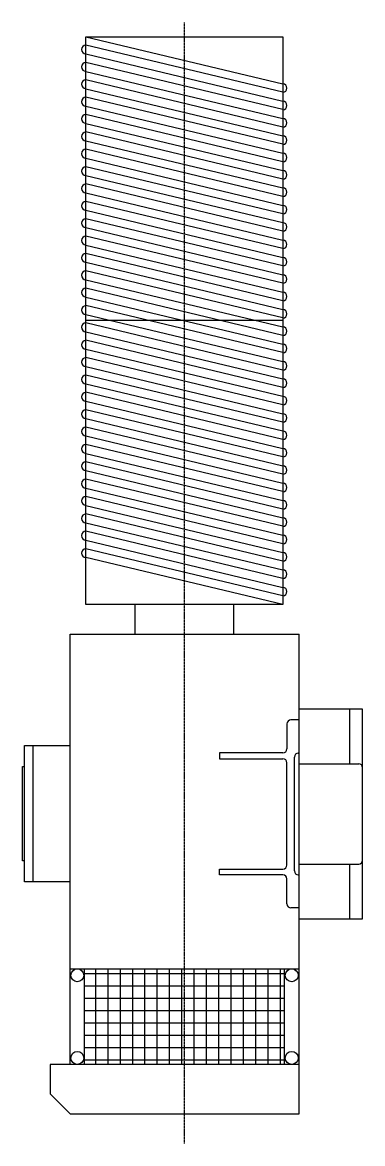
# Model space of a CAD drawing. Header units: millimetres. Extents: x 0 to 173, y 0 to 568.
import ezdxf

# ---------------------------------------------------------------- set-up
doc = ezdxf.new("R2010")
doc.units = ezdxf.units.MM
doc.linetypes.add('DASHDOT', pattern=[1, 0.5, -0.25, 0, -0.25])
doc.layers.add('AYDINL1', color=1, linetype='Continuous')

# ---------------------------------------------------------------- blocks, each defined once
blk = doc.blocks.new('A$C6921234F')
at = {"color": 8}
for p, q in [((0, 4.3), (47.7, 204.3)), ((56.4, 204.3), (8.5, 4.3)), ((17.5, 4.3), (65.4, 204.3)), ((73.9, 204.3), (26.2, 4.3)), ((35.2, 4.3), (82.9, 204.3)), ((91.6, 204.3), (43.7, 4.3)), ((52.7, 4.3), (100.6, 204.3)), ((109.1, 204.3), (61.4, 4.3)), ((70.4, 4.3), (118.1, 204.3)), ((126.8, 204.3), (78.9, 4.3)), ((87.9, 4.3), (135.8, 204.3)), ((144.3, 204.3), (96.6, 4.3)), ((105.6, 4.3), (153.3, 204.3)), ((162, 204.3), (114.1, 4.3)), ((123.1, 4.3), (171, 204.3)), ((179.5, 204.3), (131.8, 4.3)), ((140.8, 4.3), (188.5, 204.3)), ((197.2, 204.3), (149.3, 4.3)), ((158.3, 4.3), (206.2, 204.3)), ((214.7, 204.3), (167, 4.3)), ((176, 4.3), (223.7, 204.3)), ((232.4, 204.3), (184.5, 4.3)), ((193.5, 4.3), (241.4, 204.3)), ((249.9, 204.3), (202.2, 4.3)), ((211.2, 4.3), (258.9, 204.3)), ((267.6, 204.3), (219.7, 4.3)), ((228.7, 4.3), (276.6, 204.3)), ((285.1, 204.3), (237.4, 4.3)), ((246.4, 4.3), (294.1, 204.3)), ((302.8, 204.3), (254.9, 4.3)), ((263.9, 4.3), (311.8, 204.3)), ((320.3, 204.3), (272.6, 4.3)), ((281.6, 4.3), (329.3, 204.3)), ((338, 204.3), (290.1, 4.3)), ((299.1, 4.3), (347, 204.3)), ((355.5, 204.3), (307.8, 4.3)), ((316.8, 4.3), (364.5, 204.3)), ((373.2, 204.3), (325.3, 4.3)), ((334.3, 4.3), (382.2, 204.3)), ((390.7, 204.3), (343, 4.3)), ((352, 4.3), (399.7, 204.3)), ((408.4, 204.3), (360.5, 4.3)), ((369.5, 4.3), (417.4, 204.3)), ((425.9, 204.3), (378.2, 4.3)), ((387.2, 4.3), (434.9, 204.3)), ((443.6, 204.3), (395.7, 4.3)), ((404.7, 4.3), (452.6, 204.3)), ((461.1, 204.3), (413.4, 4.3)), ((422.4, 4.3), (470.1, 204.3)), ((478.8, 204.3), (430.9, 4.3)), ((439.9, 4.3), (487.8, 204.3)), ((496.3, 204.3), (448.6, 4.3)), ((457.6, 4.3), (505.3, 204.3)), ((514, 204.3), (466.1, 4.3)), ((475.1, 4.3), (523, 204.3)), ((531.5, 204.3), (483.8, 4.3)), ((492.8, 4.3), (540.5, 204.3)), ((549.2, 204.3), (501.3, 4.3)), ((510.3, 4.3), (558.2, 204.3)), ((566.7, 204.3), (519, 4.3)), ((575.7, 204.3), (528, 4.3))]:
    blk.add_line(p, q, dxfattribs=at)
for p, q in [((0, 4.3), (0, 204.3)), ((0, 204.3), (575.7, 204.3)), ((575.7, 204.3), (575.7, 4.3)), ((575.7, 4.3), (0, 4.3))]:
    blk.add_line(p, q)
for centre, radius, start, end in [((52.1, 204.2), 4.33, 0.7053, 179.2947), ((69.7, 204.2), 4.33, 0.7053, 179.2947), ((87.3, 204.2), 4.33, 0.7053, 179.2947), ((104.9, 204.2), 4.33, 0.7053, 179.2947), ((122.5, 204.2), 4.33, 0.7053, 179.2947), ((140.1, 204.2), 4.33, 0.7053, 179.2947), ((157.7, 204.2), 4.33, 0.7053, 179.2947), ((175.3, 204.2), 4.33, 0.7053, 179.2947), ((192.9, 204.2), 4.33, 0.7053, 179.2947), ((210.5, 204.2), 4.33, 0.7053, 179.2947), ((228.1, 204.2), 4.33, 0.7053, 179.2947), ((245.7, 204.2), 4.33, 0.7053, 179.2947), ((263.3, 204.2), 4.33, 0.7053, 179.2947), ((280.9, 204.2), 4.33, 0.7053, 179.2947), ((298.5, 204.2), 4.33, 0.7053, 179.2947), ((316.1, 204.2), 4.33, 0.7053, 179.2947), ((333.7, 204.2), 4.33, 0.7053, 179.2947), ((351.3, 204.2), 4.33, 0.7053, 179.2947), ((368.9, 204.2), 4.33, 0.7053, 179.2947), ((386.5, 204.2), 4.33, 0.7053, 179.2947), ((404.1, 204.2), 4.33, 0.7053, 179.2947), ((421.7, 204.2), 4.33, 0.7053, 179.2947), ((439.3, 204.2), 4.33, 0.7053, 179.2947), ((456.9, 204.2), 4.33, 0.7053, 179.2947), ((474.5, 204.2), 4.33, 0.7053, 179.2947), ((492.1, 204.2), 4.33, 0.7053, 179.2947), ((509.7, 204.2), 4.33, 0.7053, 179.2947), ((527.3, 204.2), 4.33, 0.7053, 179.2947), ((544.9, 204.2), 4.33, 0.7053, 179.2947), ((562.5, 204.2), 4.33, 0.7053, 179.2947), ((13, 4.5), 4.5, 182.6006, 357.3994), ((30.7, 4.5), 4.5, 182.6006, 357.3994), ((48.2, 4.5), 4.5, 182.6006, 357.3994), ((65.9, 4.5), 4.5, 182.6006, 357.3994), ((83.4, 4.5), 4.5, 182.6006, 357.3994), ((101.1, 4.5), 4.5, 182.6006, 357.3994), ((118.6, 4.5), 4.5, 182.6006, 357.3994), ((136.3, 4.5), 4.5, 182.6006, 357.3994), ((153.8, 4.5), 4.5, 182.6006, 357.3994), ((171.5, 4.5), 4.5, 182.6006, 357.3994), ((189, 4.5), 4.5, 182.6006, 357.3994), ((206.7, 4.5), 4.5, 182.6006, 357.3994), ((224.2, 4.5), 4.5, 182.6006, 357.3994), ((241.9, 4.5), 4.5, 182.6006, 357.3994), ((259.4, 4.5), 4.5, 182.6006, 357.3994), ((277.1, 4.5), 4.5, 182.6006, 357.3994), ((294.6, 4.5), 4.5, 182.6006, 357.3994), ((312.3, 4.5), 4.5, 182.6006, 357.3994), ((329.8, 4.5), 4.5, 182.6006, 357.3994), ((347.5, 4.5), 4.5, 182.6006, 357.3994), ((365, 4.5), 4.5, 182.6006, 357.3994), ((382.7, 4.5), 4.5, 182.6006, 357.3994), ((400.2, 4.5), 4.5, 182.6006, 357.3994), ((417.9, 4.5), 4.5, 182.6006, 357.3994), ((435.4, 4.5), 4.5, 182.6006, 357.3994), ((453.1, 4.5), 4.5, 182.6006, 357.3994), ((470.6, 4.5), 4.5, 182.6006, 357.3994), ((488.3, 4.5), 4.5, 182.6006, 357.3994), ((505.8, 4.5), 4.5, 182.6006, 357.3994), ((523.5, 4.5), 4.5, 182.6006, 357.3994)]:
    blk.add_arc(centre, radius, start, end, dxfattribs=at)
blk = doc.blocks.new('A$C1CCF5322')
blk.add_blockref('A$C6921234F', (0, 0))
blk = doc.blocks.new('A$C36E269E5')
blk.add_blockref('A$C1CCF5322', (0, 0))
blk = doc.blocks.new('A$C1EC61C58')
blk.add_blockref('A$C36E269E5', (0, 0))
blk = doc.blocks.new('A$C7D30036E')
blk.add_blockref('A$C1EC61C58', (0, 0))
blk = doc.blocks.new('A$C16164EE5')
blk.add_blockref('A$C7D30036E', (0, 0))
blk = doc.blocks.new('A$C6F5715D3')
blk.add_blockref('A$C16164EE5', (0, 0))
blk = doc.blocks.new('A$C119A7C86')
blk.add_blockref('A$C6F5715D3', (0, 0))
blk = doc.blocks.new('A$C5D2E6260')
blk.add_blockref('A$C119A7C86', (0, 0))
blk = doc.blocks.new('A$C7AF81F9A')
blk.add_blockref('A$C5D2E6260', (0, 0))
blk = doc.blocks.new('A$C71A85A10')
blk.add_blockref('A$C7AF81F9A', (0, 0))
blk = doc.blocks.new('A$C69D37186')
blk.add_blockref('A$C71A85A10', (0, 0))
blk = doc.blocks.new('A$C50CD030C')
blk.add_blockref('A$C69D37186', (0, 0))
blk = doc.blocks.new('A$C1E1C01B6')
at = {"color": 9}
for p, q in [((198.97, 257.35), (302.74, 257.35)), ((198.97, 222.76), (198.97, 257.35)), ((215.02, 259.01), (286.69, 259.01)), ((215.02, 257.35), (215.02, 259.01)), ((286.69, 259.01), (286.69, 257.35)), ((302.74, 257.35), (302.74, 222.76)), ((302.74, 251.05), (198.97, 251.05)), ((37.73, 237.76), (22.73, 222.76)), ((60.23, 237.76), (37.73, 237.76)), ((60.23, 222.76), (60.23, 237.76)), ((22.73, 222.76), (22.73, 48.43)), ((60.23, 222.76), (242.37, 222.76)), ((60.23, 48.43), (60.23, 222.76)), ((132.87, 222.76), (132.87, 48.43)), ((242.37, 222.76), (387.22, 222.76)), ((387.22, 222.76), (387.22, 48.43)), ((60.23, 211.83), (132.87, 211.83)), ((63.5, 59.35), (63.5, 211.83)), ((72.88, 59.35), (72.88, 211.83)), ((82.25, 59.35), (82.25, 211.83)), ((91.63, 59.35), (91.63, 211.83)), ((101, 59.35), (101, 211.83)), ((110.38, 59.35), (110.38, 211.83)), ((119.75, 59.35), (119.75, 211.83)), ((129.13, 59.35), (129.13, 211.83)), ((60.23, 203.18), (132.87, 203.18)), ((60.23, 193.8), (132.87, 193.8)), ((60.23, 184.43), (132.87, 184.43)), ((60.23, 175.05), (132.87, 175.05)), ((387.22, 173.26), (409.72, 173.26)), ((60.23, 165.68), (132.87, 165.68)), ((60.23, 156.3), (132.87, 156.3)), ((60.23, 146.93), (132.87, 146.93)), ((60.23, 137.55), (132.87, 137.55)), ((60.23, 128.18), (132.87, 128.18)), ((60.23, 118.8), (132.87, 118.8)), ((60.23, 109.43), (132.87, 109.43)), ((60.23, 100.05), (132.87, 100.05)), ((409.72, 98.26), (387.22, 98.26)), ((60.23, 90.68), (132.87, 90.68)), ((60.23, 81.3), (132.87, 81.3)), ((60.23, 71.93), (132.87, 71.93)), ((60.23, 62.55), (132.87, 62.55)), ((60.23, 59.35), (132.87, 59.35)), ((22.73, 48.43), (387.22, 48.43)), ((170.98, 48.43), (170.98, 0)), ((204.26, 48.96), (204.26, 48.43)), ((212.49, 48.43), (212.49, 3)), ((288.78, 48.43), (288.78, 3)), ((296.86, 48.96), (296.86, 48.43)), ((330.29, 0), (330.29, 48.43)), ((170.98, 0), (330.29, 0))]:
    blk.add_line(p, q, dxfattribs=at)
at = {"color": 9, "linetype": 'DASHDOT'}
blk.add_line((0, 135.59), (852.36, 135.59), dxfattribs=at)
at = {"color": 9}
for centre in [(65.15, 217.21), (127.95, 217.21), (65.15, 53.97), (127.95, 53.97)]:
    blk.add_circle(centre, 4.92, dxfattribs=at)
for centre, start, end in [((215.49, 3), 180, 270), ((285.78, 3), 270, 0)]:
    blk.add_arc(centre, 3, start, end, dxfattribs=at)
at = {"layer": 'AYDINL1', "color": 9}
for p, q in [((204.27, 108.94), (208.72, 108.94)), ((204.27, 60.62), (204.27, 108.94)), ((208.72, 108.94), (208.72, 60.62)), ((297, 108.94), (292.55, 108.94)), ((292.55, 108.94), (292.55, 60.62)), ((297, 60.62), (297, 108.94)), ((179.2, 48.43), (179.2, 54.62)), ((182.2, 57.62), (201.27, 57.62)), ((207.26, 51.96), (293.86, 51.96)), ((211.72, 57.62), (289.55, 57.62)), ((319.07, 57.62), (300, 57.62)), ((322.07, 48.43), (322.07, 54.62)), ((170.98, 9.82), (212.49, 9.82)), ((288.78, 9.82), (330.29, 9.82))]:
    blk.add_line(p, q, dxfattribs=at)
for centre, start, end in [((201.27, 60.62), 270, 0), ((211.72, 60.62), 180, 270), ((289.55, 60.62), 270, 0), ((300, 60.62), 180, 270), ((182.2, 54.62), 90, 180), ((207.26, 48.96), 90, 180), ((293.86, 48.96), 0, 90), ((319.07, 54.62), 0, 90)]:
    blk.add_arc(centre, 3, start, end, dxfattribs=at)
at = {"xscale": 0.75, "yscale": 0.75, "zscale": 0.75, "rotation": 180}
blk.add_blockref('A$C50CD030C', (841.52, 213.98), dxfattribs=at)
blk = doc.blocks.new('A$C3A687D7C')
blk.add_blockref('A$C1E1C01B6', (0, 0))
blk = doc.blocks.new('A$C65B46DE1')
blk.add_blockref('A$C3A687D7C', (0, 0))
blk = doc.blocks.new('A$C534A27F0')
blk.add_blockref('A$C65B46DE1', (0, 0))
blk = doc.blocks.new('A$C45C26CA2')
at = {"color": 9}
blk.add_line((625.72, 60.76), (625.72, 210.76), dxfattribs=at)
blk.add_blockref('A$C534A27F0', (0, 0))
blk = doc.blocks.new('A$C7B1901DB')
blk.add_blockref('A$C45C26CA2', (0, 0))

msp = doc.modelspace()

# ---------------------------------------------------------------- block references
at = {"xscale": 0.6666666666666666, "yscale": 0.6666666666666666, "zscale": 0.6666666666666666, "rotation": 90}
msp.add_blockref('A$C7B1901DB', (172.68, 0), dxfattribs=at)

doc.saveas('drawing.dxf')
